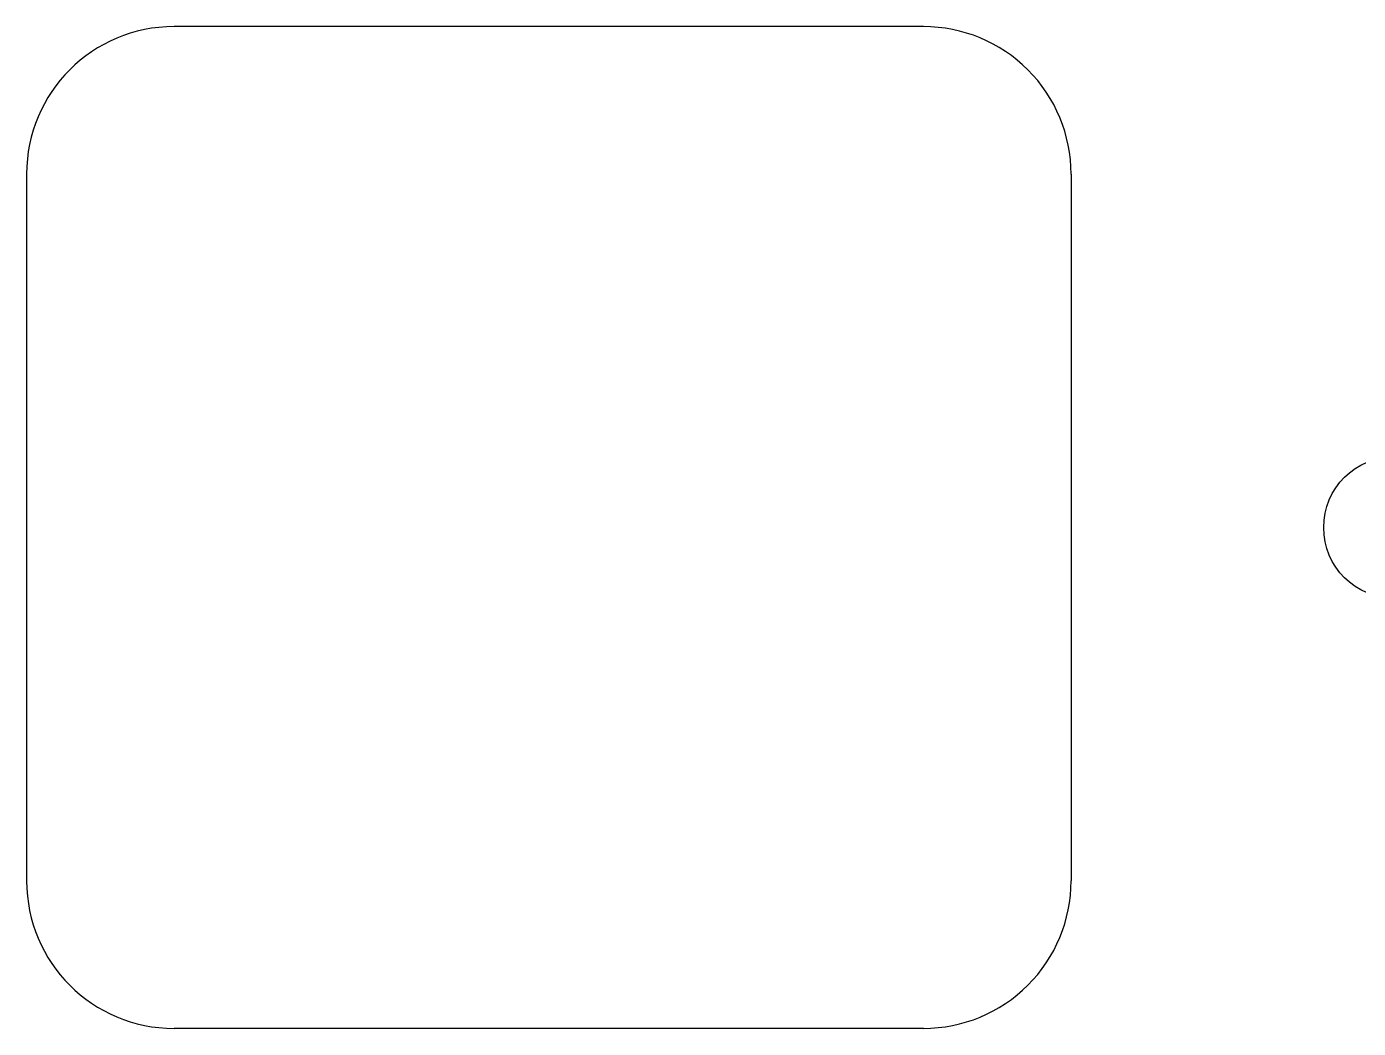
# Model space of a CAD drawing. Header units: millimetres. Extents: x -10 to 277, y -95 to 18.
# Drawn here: x 42.66 to 61.4, y -83.25 to -69.15 of the extents above; entities that cross this region are included whole.
import ezdxf

# ---------------------------------------------------------------- set-up
doc = ezdxf.new("R2010")
doc.units = ezdxf.units.MM
doc.header["$MEASUREMENT"] = 0
doc.layers.add('Edge.Cuts', color=53, linetype='CONTINUOUS')

msp = doc.modelspace()

# ---------------------------------------------------------------- linework, layer by layer
at = {"layer": 'Edge.Cuts', "linetype": 'Continuous'}
for p, q in [((55.28125, -69.15), (44.731249, -69.15)), ((42.65625, -71.225), (42.65625, -81.175001)), ((57.35625, -71.225), (57.35625, -81.175)), ((55.28125, -83.25), (44.73125, -83.25))]:
    msp.add_line(p, q, dxfattribs=at)
at = {"layer": 'Edge.Cuts'}
msp.add_circle((61.9125, -76.2), 1, dxfattribs=at)
for centre, radius, start, end in [((44.7313, -71.225), 2.07505, 90.0014082, 180), ((55.2813, -71.225), 2.075, 0, 90.0013806), ((44.7313, -81.175), 2.075, 180.0000276, 269.9986194), ((55.2813, -81.175), 2.07495, 269.9986194, 0)]:
    msp.add_arc(centre, radius, start, end, dxfattribs=at)

doc.saveas('drawing.dxf')
